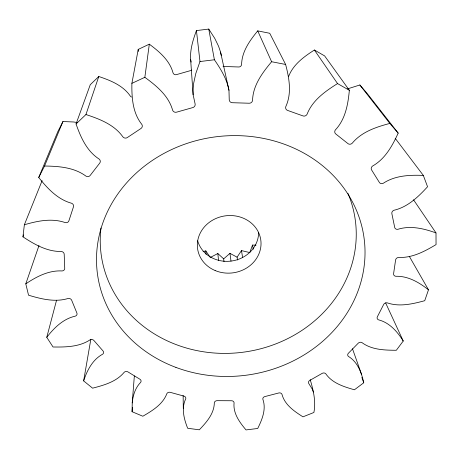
<?xml version="1.0" encoding="UTF-8"?>
<svg xmlns="http://www.w3.org/2000/svg" width="459" height="459" viewBox="0 0 459 459"><rect width="100%" height="100%" fill="white"/><g stroke="black" fill="none" stroke-linecap="round" stroke-linejoin="round"><path stroke-width="0.69" d="M310.215 379.627C313.313 390.282 316.09 401.35 313.899 412.48L302.98 416.835C294.305 411.339 284.712 404.861 281.969 394.304A2.714 2.232 -9.9 0 0 278.579 393.019L265.015 396.536A2.714 2.226 -8.8 0 0 262.852 399.255C266.455 409.199 262.112 419.572 257.728 428.465L246.03 429.928C239.632 422.372 232.954 413.347 234.073 402.853A2.714 2.226 -6.3 0 0 231.33 400.747L217.319 400.673A2.714 2.232 -5.3 0 0 214.336 402.755C214.192 413.702 206.424 422.332 199.315 429.808L187.668 428.27C184.03 419.056 181.104 408.292 185.729 398.848A2.737 2.255 -2.7 0 0 183.847 396.088L170.461 392.393A2.748 2.266 -1.7 0 0 166.864 393.644C162.767 404.454 152.325 410.707 142.835 416.233L132.089 411.723L132.232 402.916L134.349 375.967M132.089 411.723L132.422 407.466M132.232 402.916C132.949 395.388 135.244 387.884 140.655 382.364A2.783 2.312 0.8 0 0 139.811 379.168L128.136 372.014A2.8 2.335 1.9 0 0 124.188 372.289C116.374 381.785 103.992 385.204 92.592 388.176L83.636 380.89C87.101 370.413 92.517 359.69 102.621 354.216A2.852 2.398 4.4 0 0 102.936 350.842L94.043 340.653A2.874 2.427 5.5 0 0 90.062 339.855C79.155 347.01 65.608 347.17 53.037 346.987L46.766 337.319C54.076 327.864 63.222 318.81 75.305 316.142A2.932 2.507 8 0 0 76.837 312.906L71.73 300.387A2.961 2.542 9 0 0 68.07 298.493C54.977 302.481 41.23 298.998 28.544 295.2L25.796 283.834C36.508 276.639 48.729 270.196 62.034 270.948A3.024 2.634 11.4 0 0 64.73 268.188L64.203 254.395A3.047 2.674 12.4 0 0 61.259 251.486C47.093 251.716 34.396 244.383 22.95 236.838L24.361 224.778L42.119 180.639M288.516 76.751C292.997 64.61 303.927 56.709 314.409 50.014L324.633 55.912L349.356 90.308C348.048 104.308 345.426 119.283 335.397 129.903A3.184 2.938 -32.5 0 0 335.919 134.08L347.83 143.512A3.173 2.897 -32.1 0 0 352.208 143.237C361.577 131.876 376.082 127.057 389.829 123.425L398.183 133.116C392.376 145.796 385.17 158.923 372.599 166.026A3.121 2.8 -30.5 0 0 371.681 170.082L379.277 182.275A3.104 2.76 -29.7 0 0 383.294 183.256C395.067 175.47 409.675 174.856 423.324 175.413L427.559 186.744C418.31 196.825 407.804 207.015 394.04 210.245A3.041 2.662 -27.5 0 0 391.888 213.779L394.665 227.268A3.018 2.622 -26.5 0 0 397.93 229.282C410.575 225.317 423.932 228.565 435.998 232.931L436.05 244.601C424.713 251.36 412.285 258.09 398.659 257.43A2.955 2.53 -24.1 0 0 395.572 260.155L393.621 273.524A2.926 2.496 -23.1 0 0 395.87 276.284C408.166 275.916 419.17 282.446 428.482 289.818L424.73 300.708C412.641 303.95 399.525 307.117 387.258 302.86A2.869 2.415 -20.6 0 0 383.598 304.598L377.43 316.653A2.846 2.387 -19.5 0 0 378.543 319.843C389.611 322.666 397.408 331.731 403.243 341.02L396.324 350.274C384.608 350.188 371.819 349.919 361.99 342.632A2.794 2.329 -17 0 0 358.106 343.326L348.519 353.126A2.777 2.306 -16 0 0 348.456 356.431C357.676 362.053 361.6 372.731 363.746 382.772L354.428 389.783C343.929 386.759 332.327 383.259 325.781 373.798A2.743 2.266 -13.4 0 0 322 373.465L309.923 380.339A2.731 2.249 -12.4 0 0 308.752 383.477L312.349 389.238L313.365 392.055M24.361 224.778C37.518 220.899 51.89 217.916 65.264 222.609A3.11 2.771 14.5 0 0 68.942 220.676L73.417 206.963A3.127 2.811 15.3 0 0 71.552 203.245C57.616 199.413 47.432 188.408 38.734 177.484L44.557 166.026C58.798 166.204 74.083 167.34 85.953 176.113A3.173 2.909 16.8 0 0 90.28 175.309L99.614 163.243A3.19 2.949 17.2 0 0 99.121 159.055C86.814 151.172 80.669 137.247 76.051 123.964L85.948 114.543C99.678 119.036 114.308 124.641 122.943 136.948A3.213 3.029 16.9 0 0 127.441 137.476L140.815 128.589A3.219 3.058 15.9 0 0 141.825 124.383C132.594 112.874 131.676 97.48 131.888 83.354L144.849 77.307L149.318 44.173C159.307 51.637 169.715 60.376 173.06 72.947A2.765 2.72 22.3 0 0 176.606 74.587L190.25 70.692A2.76 2.731 15.3 0 0 191.512 70.043M83.636 380.89L90.842 339.241M131.888 83.354L138.228 49.406L149.318 44.173M46.766 337.319L56.543 300.272M85.948 114.543L98.788 76.504C110.59 80.463 123.121 85.483 130.402 96.201A2.765 2.651 24.8 0 0 131.555 97.038M349.356 90.308L337.537 83.578C325.311 91.261 312.487 100.24 307.071 114.257A3.213 3.024 -32.5 0 1 302.837 115.857L287.764 110.481A3.219 3.052 -31.6 0 1 285.785 106.649C291.976 93.269 289.199 78.116 285.618 64.455L271.613 61.73C262.399 72.792 252.938 85.368 252.559 100.406A3.219 3.11 -25.3 0 1 248.996 103.223L232.489 102.718A3.219 3.127 -19.3 0 1 229.236 99.689L228.972 90.325L220.555 52.062L218.553 46.21L214.749 38.367L208.765 29.072L196.441 30.581C193.038 39.795 189.986 49.503 190.623 59.446L193.124 94.738L195.104 103.889A3.219 3.127 1.9 0 1 192.671 107.618L176.761 112.116A3.219 3.115 8.5 0 1 172.624 110.252C168.665 95.742 156.456 85.816 144.849 77.307M25.796 283.834L38.992 245.531M196.441 30.581L199.975 61.54L195.769 73.606L193.635 83.418L192.992 90.498L193.124 94.738M76.051 123.964L90.257 84.714L98.788 76.504M256.024 245.158L252.513 245.072L249.759 252.576L241.48 250.591L237.091 257.183L237.515 260.018M22.95 236.838L23.73 234.859M44.557 166.026L62.94 121.537L73.687 121.985L77.221 122.542M38.734 177.484L57.84 131.613L62.94 121.537M285.618 64.455L269.726 33.272L257.723 30.873C249.828 40.524 241.83 51.517 241.6 64.524A2.765 2.714 -38.6 0 1 238.554 66.974L224.388 66.498A2.76 2.725 -33.4 0 1 223.011 66.171M224.003 261.693L223.671 258.853L229.959 253.368L237.091 257.183M210.899 257.149L217.83 253.529L223.671 258.853M347.606 88.851L359.862 84.984L367.2 93.51L398.183 133.116M203.085 251.618L205.793 250.866L210.274 257.476M199.975 61.54L214.393 59.768C220.79 69.079 226.947 79.046 228.972 90.325M359.862 84.984L389.829 123.425M395.193 138.297L423.324 175.413M314.409 50.014L337.537 83.578M413.536 199.774L435.998 232.931M409.359 256.443L428.482 289.818M385.652 302.963L403.243 341.02M257.723 30.873L271.613 61.73M352.483 348.748L361.508 374.274M361.853 377.396L363.746 382.772M220.555 52.062L221.33 55.677M190.623 59.446L191.196 62.114M252.513 245.072L253.316 249.22M208.765 29.072L214.393 59.768M241.48 250.591L242.622 257.585M229.959 253.368L230.997 261.102M217.83 253.529L218.564 260.569M205.793 250.866L206.057 254.372M183.13 395.503L183.302 408.309M138.228 49.406L138.251 51.454M348.002 193.468A128.227 115.794 -7.7 0 1 244.395 352.036A128.227 115.794 -7.7 0 1 100.974 228.003M258.629 232.277A31 28.119 -7.7 0 1 231.571 261.022A31 28.119 -7.7 0 1 197.657 240.757M175.929 367.401A134.51 120.16 -7.7 0 0 364.32 240.091A134.51 120.16 -7.7 0 0 152.049 160.639A134.51 120.16 -7.7 0 0 175.929 367.401M215.156 270.552A31.906 28.756 -7.7 0 0 260.964 241.606A31.906 28.756 -7.7 0 0 211.438 220.871A31.906 28.756 -7.7 0 0 215.156 270.552"/></g></svg>
